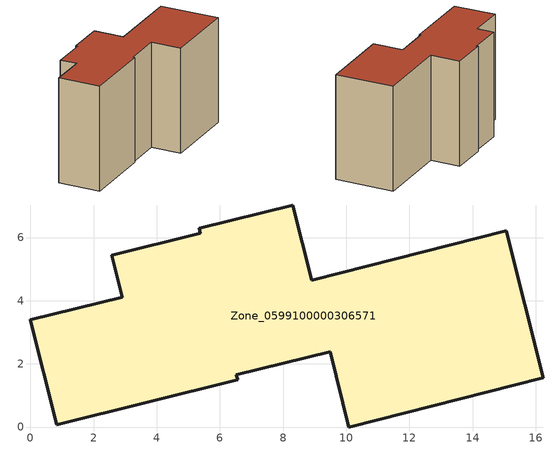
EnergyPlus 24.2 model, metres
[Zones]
Zone_0599100000306571
 floor ground (C_G): 15.06,6.21 16.23,1.56 10.08,0 9.49,2.38 6.52,1.65 6.56,1.49 0.83,0.08 0,3.39 2.9,4.11 2.57,5.44 5.38,6.14 5.34,6.3 8.31,7.03 8.9,4.65 z0
 wall outside (C_F): 5.34,6.3 5.38,6.14 2.57,5.44 2.9,4.11 0,3.39 0.83,0.08 6.56,1.49 6.52,1.65 9.49,2.38 10.08,0 16.23,1.56 15.06,6.21 8.9,4.65 8.31,7.03 5.34,6.3 z0:8.61
 roof outside (C_R): 8.9,4.65 8.31,7.03 5.34,6.3 5.38,6.14 2.57,5.44 2.9,4.11 0,3.39 0.83,0.08 6.56,1.49 6.52,1.65 9.49,2.38 10.08,0 16.23,1.56 15.06,6.21 z8.61
[BUILDING]
Pand.0599100000306571: North Axis=0; Terrain=City; Loads Convergence Tolerance Value=0.04; Temperature Convergence Tolerance Value=0.4; Solar Distribution=FullExterior; Maximum Number of Warmup Days=25; Minimum Number of Warmup Days=1
[Site:Location]
Rotterdam.The.Hague.AP_ZH_NLD Design_Conditions: Latitude=51.96; Longitude=4.45; Time Zone=1; Elevation=-4.5
[SITE:GROUNDTEMPERATURE:BUILDINGSURFACE]
18, 18, 18, 18, 18, 18, 18, 18, 18, 18, 18, 18
[MATERIAL] Thermal Absorptance=0.9; Solar Absorptance=0.7; Visible Absorptance=0.7
Name | Roughness | Thickness | Conductivity | Density | Specific Heat
G.TI.1965-1974 | MediumSmooth | 0.15 | 0.882353 | 540 | 1210
F.TI.1965-1974 | Rough | 0.3 | 0.697674 | 1920 | 840
R.TI.1965-1974 | MediumRough | 0.2 | 0.232558 | 1500 | 1000
[CONSTRUCTION]
C_G: G.TI.1965-1974
C_F: F.TI.1965-1974
C_R: R.TI.1965-1974
[ZONE]
Zone_0599100000306571: Type=1; Multiplier=1; Ceiling Height=Autocalculate; Volume=Autocalculate; Floor Area=autocalculate; Part of Total Floor Area=Yes
[ZONEINFILTRATION:DESIGNFLOWRATE]
Infil_Zone_0599100000306571: Zone or ZoneList or Space or SpaceList=Zone_0599100000306571; Schedule=AlwaysOn; Design Flow Rate Calculation Method=Flow/Area; Flow Rate per Floor Area=0.003; Constant Term Coefficient=1; Temperature Term Coefficient=0; Velocity Term Coefficient=0; Velocity Squared Term Coefficient=0
[HVACTEMPLATE:ZONE:IDEALLOADSAIRSYSTEM]
Zone_0599100000306571: Maximum Heating Supply Air Temperature=50; Minimum Cooling Supply Air Temperature=13; Maximum Heating Supply Air Humidity Ratio=0.0156; Minimum Cooling Supply Air Humidity Ratio=0.0077; Heating Limit=NoLimit; Cooling Limit=NoLimit; Dehumidification Control Type=ConstantSensibleHeatRatio; Cooling Sensible Heat Ratio=0.7; Dehumidification Setpoint=60; Humidification Control Type=None; Humidification Setpoint=30; Outdoor Air Method=None; Outdoor Air Flow Rate per Person=0.00944; Outdoor Air Flow Rate per Zone Floor Area=0; Outdoor Air Flow Rate per Zone=0; Demand Controlled Ventilation Type=None; Outdoor Air Economizer Type=NoEconomizer; Heat Recovery Type=None; Sensible Heat Recovery Effectiveness=0.7; Latent Heat Recovery Effectiveness=0.65
[ZONECONTROL:THERMOSTAT]
ThermostatControl_Zone_0599100000306571: Zone or ZoneList=Zone_0599100000306571; Control Type Schedule=DualSetpointControlType; Control 1=Thermostat_Zone_0599100000306571; Temperature Difference Between Cutout And Setpoint=0
[THERMOSTATSETPOINT:DUALSETPOINT]
Thermostat_Zone_0599100000306571: Heating Setpoint Temperature Schedule=HeatingSetpoint_Zone_0599100000306571; Cooling Setpoint Temperature Schedule=CoolingSetpoint_Zone_0599100000306571
[SCHEDULE:COMPACT]
HeatingSetpoint_Zone_0599100000306571: Through: 12/31, For: AllDays, Until: 24:00, 21
CoolingSetpoint_Zone_0599100000306571: Through: 12/31, For: AllDays, Until: 24:00, 24
DualSetpointControlType: Through: 12/31, For: AllDays, Until: 24:00, 4
AlwaysOn: Through: 12/31, For: AllDays, Until: 24:00, 1
